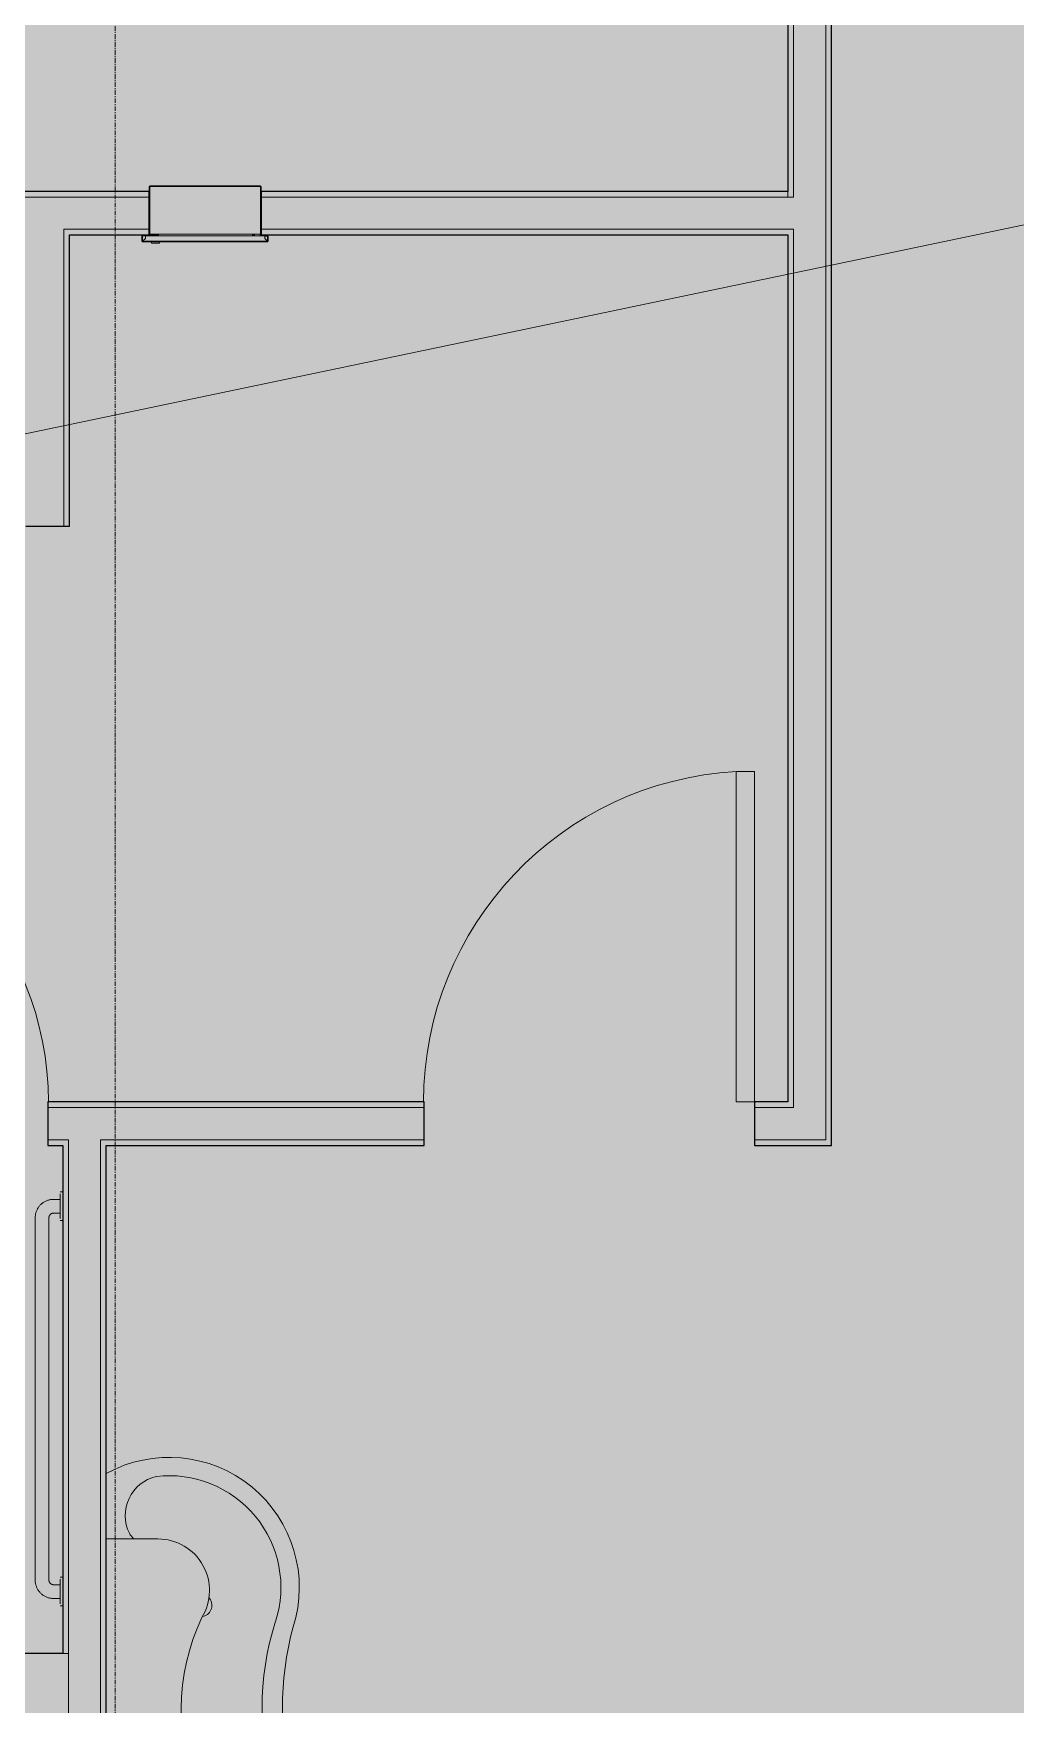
# Model space of a CAD drawing. Header units: inches. Extents: x -214893 to 4876, y -128673 to 1880.
# Drawn here: x 1031.4 to 1138.4, y -509.8 to -327.6 of the extents above; entities that cross this region are included whole.
import ezdxf

# ---------------------------------------------------------------- set-up
doc = ezdxf.new("R2010")
doc.units = ezdxf.units.IN
doc.header["$MEASUREMENT"] = 0
doc.linetypes.add('Grid Line 1_2_', pattern=[0.875, 0.5, -0.125, 0.125, -0.125])
for name, color, linetype, lineweight in [('A-AREA-IDEN', 2, 'Continuous', 9), ('A-DETL-GENF', 92, 'Continuous', 9), ('A-DOOR', 31, 'Continuous', 9), ('A-WALL', 113, 'Continuous', 9), ('I-WALL', 2, 'Continuous', 9), ('P-SANR-FIXT', 6, 'Continuous', 9), ('Q-SPCQ', 91, 'Continuous', 9), ('S-GRID', 1, 'Continuous', 9)]:
    doc.layers.add(name, color=color, linetype=linetype, lineweight=lineweight)

# ---------------------------------------------------------------- blocks, each defined once
blk = doc.blocks.new('Open Source Metal Building_Exterior_rvt-1-Floor Plan - Warehouse')
at = {"layer": 'S-GRID', "linetype": 'Grid Line 1_2_'}
blk.add_line((1040.31, 1879.93), (1040.31, -999.48), dxfattribs=at)
blk = doc.blocks.new('Single-Flush - 36_ x 84_-340239-Floor Plan - Warehouse')
at = {"layer": 'A-DOOR', "lineweight": 13}
for p, q in [((16, 2.37), (16, 38.39)), ((18, 38.39), (16, 38.39)), ((18, 2.37), (18, 38.39)), ((18, 2.37), (16, 2.37))]:
    blk.add_line(p, q, dxfattribs=at)
at = {"layer": 'A-DOOR'}
blk.add_arc((18, 2.37), 36.07, 93.1789, 180, dxfattribs=at)
blk = doc.blocks.new('Single-Flush - 34_ x 80_-711713-Floor Plan - Warehouse')
at = {"layer": 'A-DOOR', "lineweight": 13}
for p, q in [((15, -2.37), (15, -36.38)), ((17, -2.37), (15, -2.37)), ((17, -2.37), (17, -36.38)), ((17, -36.38), (15, -36.38))]:
    blk.add_line(p, q, dxfattribs=at)
at = {"layer": 'A-DOOR'}
blk.add_arc((17, -2.37), 34.07, 180, 266.6343, dxfattribs=at)
blk = doc.blocks.new('AquaWave-Lavatory-2_Station-Willoughby-WAW-2322 - AquaWave-Lavatory-2_Station-Willoughby-WAW-2322-485928-Floor Plan - Warehouse')
at = {"layer": 'P-SANR-FIXT'}
for p, q in [((1044.98, -491.71), (1039.36, -491.71)), ((1039.36, -528.71), (1044.98, -528.71))]:
    blk.add_line(p, q, dxfattribs=at)
for centre, radius, start, end in [((1046.2, -497.01), 14.18, 342.3338, 118.8422), ((1045.79, -489.16), 4.37, 103.3234, 206.3532), ((1046.2, -497.01), 12.18, 342.3338, 96.6847), ((1043.67, -490.21), 2, 206.3532, 228.867), ((1044.98, -497.34), 5.62, 328.3158, 90), ((1049.61, -498.96), 1.25, 285, 42.6073), ((1070.63, -510.21), 23.1, 154.5641, 205.4359), ((1087.66, -510.21), 31.34, 162.3338, 197.6662), ((1093.18, -510.21), 34.64, 165.1046, 194.8954), ((1046.2, -523.42), 14.18, 241.1578, 17.6662), ((1046.2, -523.42), 12.18, 263.3153, 17.6662), ((1044.98, -523.09), 5.62, 270, 31.6842), ((1049.61, -521.46), 1.25, 317.3927, 75), ((1045.79, -531.26), 4.37, 153.6468, 256.6766), ((1043.67, -530.21), 2, 131.133, 153.6468)]:
    blk.add_arc(centre, radius, start, end, dxfattribs=at)
blk = doc.blocks.new('817_Grab_Bars - 8170-001420-V8-Floor Plan - Warehouse')
at = {"layer": 'Q-SPCQ'}
for p, q in [((826.86, -454.9), (826.58, -454.9)), ((826.58, -456.46), (826.58, -455.11)), ((826.58, -455.71), (825.86, -455.71)), ((825.86, -457.21), (826.58, -457.21)), ((826.58, -457.81), (826.58, -456.46)), ((823.86, -457.71), (823.86, -497.21)), ((825.36, -497.21), (825.36, -457.71)), ((826.58, -458.02), (826.86, -458.02)), ((826.86, -496.9), (826.58, -496.9)), ((826.58, -498.46), (826.58, -497.11)), ((826.58, -497.71), (825.86, -497.71)), ((826.58, -499.81), (826.58, -498.46)), ((825.86, -499.21), (826.58, -499.21)), ((826.58, -500.02), (826.86, -500.02))]:
    blk.add_line(p, q, dxfattribs=at)
at = {"layer": 'Q-SPCQ', "flags": 128}
for points in [[(825.86, -455.71), (825.78, -455.71), (825.7, -455.72), (825.62, -455.73), (825.54, -455.74), (825.46, -455.75), (825.38, -455.77), (825.31, -455.79), (825.23, -455.81), (825.15, -455.84), (825.08, -455.87), (825.01, -455.9), (824.94, -455.94), (824.87, -455.98), (824.8, -456.02), (824.73, -456.06), (824.67, -456.11), (824.6, -456.16), (824.54, -456.21), (824.48, -456.26), (824.42, -456.32), (824.37, -456.38), (824.32, -456.44), (824.27, -456.5), (824.22, -456.56), (824.18, -456.63), (824.13, -456.7), (824.1, -456.77), (824.06, -456.84), (824.03, -456.91), (824, -456.99), (823.97, -457.06), (823.94, -457.14), (823.92, -457.21), (823.9, -457.29), (823.89, -457.37), (823.88, -457.45), (823.87, -457.53), (823.86, -457.61), (823.86, -457.69), (823.86, -457.71)], [(825.36, -457.71), (825.36, -457.69), (825.36, -457.67), (825.36, -457.65), (825.37, -457.63), (825.37, -457.61), (825.37, -457.59), (825.38, -457.57), (825.38, -457.55), (825.39, -457.53), (825.4, -457.52), (825.41, -457.5), (825.42, -457.48), (825.43, -457.46), (825.44, -457.45), (825.45, -457.43), (825.46, -457.41), (825.47, -457.4), (825.48, -457.38), (825.5, -457.37), (825.51, -457.35), (825.53, -457.34), (825.54, -457.33), (825.56, -457.31), (825.57, -457.3), (825.59, -457.29), (825.61, -457.28), (825.62, -457.27), (825.64, -457.26), (825.66, -457.25), (825.68, -457.24), (825.7, -457.24), (825.72, -457.23), (825.74, -457.23), (825.75, -457.22), (825.77, -457.22), (825.79, -457.22), (825.81, -457.21), (825.83, -457.21), (825.85, -457.21), (825.86, -457.21)], [(823.86, -497.21), (823.86, -497.29), (823.87, -497.37), (823.87, -497.45), (823.89, -497.53), (823.9, -497.61), (823.92, -497.69), (823.94, -497.76), (823.96, -497.84), (823.99, -497.92), (824.02, -497.99), (824.05, -498.06), (824.09, -498.13), (824.12, -498.2), (824.16, -498.27), (824.21, -498.34), (824.26, -498.41), (824.3, -498.47), (824.36, -498.53), (824.41, -498.59), (824.47, -498.65), (824.52, -498.7), (824.59, -498.75), (824.65, -498.8), (824.71, -498.85), (824.78, -498.89), (824.85, -498.94), (824.92, -498.97), (824.99, -499.01), (825.06, -499.04), (825.13, -499.07), (825.21, -499.1), (825.29, -499.13), (825.36, -499.15), (825.44, -499.17), (825.52, -499.18), (825.6, -499.19), (825.68, -499.2), (825.76, -499.21), (825.84, -499.21), (825.86, -499.21)], [(825.86, -497.71), (825.84, -497.71), (825.82, -497.71), (825.8, -497.71), (825.78, -497.7), (825.76, -497.7), (825.74, -497.7), (825.72, -497.69), (825.7, -497.69), (825.68, -497.68), (825.66, -497.67), (825.65, -497.66), (825.63, -497.65), (825.61, -497.64), (825.59, -497.63), (825.58, -497.62), (825.56, -497.61), (825.55, -497.6), (825.53, -497.59), (825.52, -497.57), (825.5, -497.56), (825.49, -497.54), (825.47, -497.53), (825.46, -497.51), (825.45, -497.5), (825.44, -497.48), (825.43, -497.46), (825.42, -497.45), (825.41, -497.43), (825.4, -497.41), (825.39, -497.39), (825.39, -497.37), (825.38, -497.35), (825.38, -497.33), (825.37, -497.32), (825.37, -497.3), (825.36, -497.28), (825.36, -497.26), (825.36, -497.24), (825.36, -497.22), (825.36, -497.21)]]:
    blk.add_lwpolyline(points, dxfattribs=at)
blk = doc.blocks.new('Dispenser_Disposal-Paper-Frost_Products_LTD_-Recessed-400A - Steel-Stainless-664721-Floor Plan - Warehouse')
at = {"layer": 'Q-SPCQ', "lineweight": 13}
for p, q in [((1040.06, -670.15), (1039.98, -670.15)), ((1039.98, -670.69), (1039.98, -670.15)), ((1040.06, -670.08), (1040.06, -670.69)), ((1053.66, -670.08), (1040.06, -670.08)), ((1040.06, -670.08), (1051.82, -670.08)), ((1040.06, -670.15), (1040.36, -670.45)), ((1053.73, -670.15), (1040.06, -670.15)), ((1051.82, -669.95), (1052.69, -669.95)), ((1051.82, -670.08), (1051.82, -669.95)), ((1051.84, -669.93), (1052.67, -669.93)), ((1052.69, -669.95), (1052.69, -670.08)), ((1052.69, -670.08), (1053.66, -670.08)), ((1053.36, -670.46), (1053.66, -670.15)), ((1053.66, -670.75), (1053.66, -670.08)), ((1053.73, -670.15), (1053.73, -670.75)), ((1040.03, -670.69), (1039.98, -670.69)), ((1040.36, -670.69), (1040.03, -670.69)), ((1040.03, -670.74), (1040.03, -670.69)), ((1040.59, -670.8), (1040.09, -670.8)), ((1040.09, -670.84), (1040.09, -670.8)), ((1040.11, -670.84), (1040.11, -670.8)), ((1040.15, -670.77), (1040.59, -670.77)), ((1040.36, -670.7), (1040.36, -670.45)), ((1040.36, -670.46), (1040.36, -670.69)), ((1040.41, -670.75), (1053.36, -670.75)), ((1040.59, -670.77), (1040.59, -670.8)), ((1040.59, -670.8), (1040.77, -670.8)), ((1040.76, -670.93), (1040.8, -670.93)), ((1040.8, -670.93), (1040.8, -670.87)), ((1040.83, -670.87), (1040.83, -670.93)), ((1040.83, -676.12), (1040.83, -670.93)), ((1040.83, -670.93), (1052.93, -670.93)), ((1040.86, -670.93), (1040.86, -670.75)), ((1041.47, -670.93), (1041.47, -670.75)), ((1041.53, -670.93), (1041.53, -670.75)), ((1041.67, -670.75), (1041.67, -670.93)), ((1041.7, -670.93), (1041.7, -670.75)), ((1051.92, -670.75), (1051.92, -670.84)), ((1051.92, -670.84), (1052.2, -670.84)), ((1051.95, -670.93), (1051.95, -670.84)), ((1051.98, -670.84), (1051.98, -670.93)), ((1052.48, -670.87), (1052.02, -670.87)), ((1052.2, -670.84), (1052.2, -670.75)), ((1052.53, -670.84), (1052.2, -670.84)), ((1052.6, -670.91), (1052.53, -670.84)), ((1052.58, -670.75), (1052.65, -670.82)), ((1052.85, -670.91), (1052.6, -670.91)), ((1052.65, -670.82), (1052.88, -670.82)), ((1052.82, -670.93), (1052.82, -670.75)), ((1052.85, -670.75), (1052.85, -670.82)), ((1052.85, -670.93), (1052.85, -670.87)), ((1052.86, -676.12), (1052.86, -670.93)), ((1053.73, -670.75), (1052.88, -670.75)), ((1052.88, -670.75), (1052.88, -670.82)), ((1052.89, -670.87), (1052.89, -670.93)), ((1052.92, -670.8), (1053.57, -670.8)), ((1053.36, -670.75), (1053.36, -670.46)), ((1053.57, -670.8), (1053.57, -670.84)), ((1040.76, -676.12), (1040.76, -675.59)), ((1052.93, -675.59), (1052.93, -676.12)), ((1040.83, -676.12), (1040.76, -676.12)), ((1052.86, -676.12), (1040.83, -676.12)), ((1040.83, -676.18), (1040.83, -676.12)), ((1052.86, -676.18), (1040.83, -676.18)), ((1052.93, -676.12), (1052.86, -676.12)), ((1052.86, -676.12), (1052.86, -676.18))]:
    blk.add_line(p, q, dxfattribs=at)
for centre, radius, start, end in [((1040.06, -670.15), 0.0763, 90, 180), ((1051.84, -669.95), 0.02, 90, 180), ((1052.67, -669.95), 0.02, 0, 90), ((1053.66, -670.15), 0.0768, 0, 90), ((1053.66, -670.15), 0.029, 0, 90), ((1040.09, -670.74), 0.0625, 122.4117, 270.0728), ((1040.09, -670.74), 0.0625, 179.8391, 270), ((1040.09, -670.74), 0.0625, 333.896, 53.1301), ((1040.41, -670.7), 0.05, 180, 270), ((1040.77, -670.87), 0.0665, 0, 90), ((1040.77, -670.87), 0.0315, 0, 90.1235), ((1052.1, -670.87), 0.08, 157.9757, 236.654), ((1052.4, -670.87), 0.08, 303.346, 22.0243), ((1052.92, -670.87), 0.0665, 90, 180), ((1052.92, -670.87), 0.0665, 90, 132.1544), ((1052.92, -670.87), 0.0315, 89.8776, 180)]:
    blk.add_arc(centre, radius, start, end, dxfattribs=at)

msp = doc.modelspace()

# ---------------------------------------------------------------- hatches: boundary and pattern name
at = {"layer": 'A-DETL-GENF'}
msp.add_hatch(color=7, dxfattribs=at).paths.add_polyline_path([(1589.15, -698.96), (4354.81, -698.96), (4354.81, 1706.04), (-2274.19, 1706.04), (-2274.19, -698.96), (1585.74, -698.96)], flags=0)

# ---------------------------------------------------------------- linework, layer by layer
at = {"layer": 'A-AREA-IDEN'}
msp.add_line((899.37, -398.7), (1223.86, -330.79), dxfattribs=at)
at = {"layer": 'A-WALL'}
for p, q in [((1117.73, -201.46), (1117.73, -448.21)), ((1114.23, -204.96), (1114.23, -345.46)), ((764.73, -345.46), (1044.04, -345.46)), ((1114.23, -345.46), (1056.21, -345.46)), ((1113.61, -345.46), (1113.61, -344.84)), ((1034.73, -348.96), (1044.04, -348.96)), ((1034.73, -348.96), (1034.73, -381.34)), ((1056.21, -348.96), (1114.23, -348.96)), ((1114.23, -348.96), (1114.23, -444.71)), ((1073.98, -444.71), (1032.98, -444.71)), ((1114.23, -444.71), (1109.98, -444.71)), ((1035.23, -448.21), (1032.98, -448.21)), ((1035.23, -575.71), (1035.23, -448.21)), ((1038.73, -572.21), (1038.73, -448.21)), ((1073.98, -448.21), (1038.73, -448.21)), ((1117.73, -448.21), (1109.98, -448.21)), ((1035.23, -504.21), (1034.61, -504.21))]:
    msp.add_line(p, q, dxfattribs=at)
at = {"layer": 'A-WALL', "lineweight": 25}
msp.add_line((1034.61, -504.21), (997.36, -504.21), dxfattribs=at)
at = {"layer": 'I-WALL', "lineweight": 25}
for p, q in [((1118.36, -448.84), (1118.36, -200.84)), ((1113.61, -205.59), (1113.61, -344.84)), ((1044.04, -344.84), (765.36, -344.84)), ((1044.04, -349.59), (1044.04, -344.84)), ((1113.61, -344.84), (1056.21, -344.84)), ((1056.21, -344.84), (1056.21, -349.59)), ((1035.36, -349.59), (1044.04, -349.59)), ((1035.36, -381.34), (1035.36, -349.59)), ((1056.21, -349.59), (1113.61, -349.59)), ((1113.61, -349.59), (1113.61, -444.09)), ((1030.61, -381.34), (1035.36, -381.34)), ((1032.98, -444.09), (1032.98, -448.84)), ((1073.98, -444.09), (1032.98, -444.09)), ((1073.98, -448.84), (1073.98, -444.09)), ((1113.61, -444.09), (1109.98, -444.09)), ((1109.98, -444.09), (1109.98, -448.84)), ((1032.98, -448.84), (1034.61, -448.84)), ((1034.61, -448.84), (1034.61, -504.21)), ((1039.36, -571.59), (1039.36, -448.84)), ((1039.36, -448.84), (1073.98, -448.84)), ((1109.98, -448.84), (1118.36, -448.84))]:
    msp.add_line(p, q, dxfattribs=at)
at = {"layer": 'I-WALL'}
msp.add_line((1044.05, -349.59), (1044.04, -349.59), dxfattribs=at)

# ---------------------------------------------------------------- block references
at = {"layer": 'A-DOOR'}
msp.add_blockref('Single-Flush - 36_ x 84_-340239-Floor Plan - Warehouse', (1091.98, -446.46), dxfattribs=at)
at = {"layer": 'A-DOOR', "rotation": 180}
msp.add_blockref('Single-Flush - 34_ x 80_-711713-Floor Plan - Warehouse', (1015.98, -446.46), dxfattribs=at)
at = {"layer": 'P-SANR-FIXT'}
msp.add_blockref('AquaWave-Lavatory-2_Station-Willoughby-WAW-2322 - AquaWave-Lavatory-2_Station-Willoughby-WAW-2322-485928-Floor Plan - Warehouse', (0, 0), dxfattribs=at)
at = {"layer": 'Q-SPCQ', "rotation": 180}
msp.add_blockref('Dispenser_Disposal-Paper-Frost_Products_LTD_-Recessed-400A - Steel-Stainless-664721-Floor Plan - Warehouse', (2096.97, -1020.42), dxfattribs=at)
at = {"layer": 'Q-SPCQ'}
msp.add_blockref('817_Grab_Bars - 8170-001420-V8-Floor Plan - Warehouse', (207.75, 1), dxfattribs=at)

# ---------------------------------------------------------------- next in the draw order: block references
at = {"lineweight": 5}
msp.add_blockref('Open Source Metal Building_Exterior_rvt-1-Floor Plan - Warehouse', (0, 0), dxfattribs=at)

doc.saveas('drawing.dxf')
